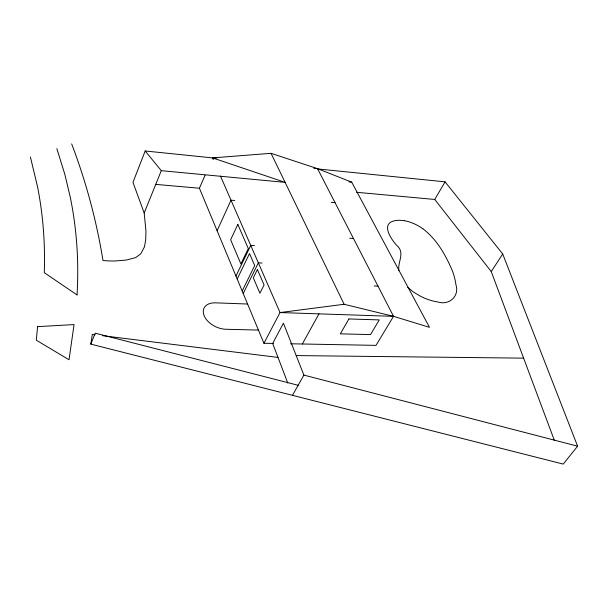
<?xml version="1.0" encoding="UTF-8"?>
<svg xmlns="http://www.w3.org/2000/svg" width="608" height="608" viewBox="0 0 608 608"><rect width="100%" height="100%" fill="white"/><g stroke="black" fill="none" stroke-linecap="round" stroke-linejoin="round"><path stroke-width="0.91" d="M317.726 168.948L445.071 181.845L502.71 253.969L577.6 446.188L563.236 464.094L90.805 344.12L92.325 334.438L95.152 334.788M216.304 158.278L145.183 150.982L132.962 182.37L144.187 212.982L145.966 231.101L145.692 240.107L144.392 246.947L140.79 253.817L135.652 257.594L126.441 260.034L115.11 260.984A85.31 50.867 19.9 0 1 103.003 260.52C96.505 220.727 86.04 181.579 71.66 143.906M90.805 344.12L95.22 333.176L298.14 385.29M144.187 212.982L161.287 170.666L145.183 150.982M273.418 343.452L263.925 343.277L199.424 188.237L205.056 175.233M217.094 230.706L231.01 200.199L234.726 200.511M235.957 276.047L250.739 245.412L254.471 245.655M237.188 279.019L249.516 253.566L254.699 265.552L242.182 291.012M243.223 293.512L258.347 262.846L262.048 263.051M263.925 343.277L280.037 312.565L220.468 176.024M302.343 343.991L318.98 313.865M292.463 395.329L303.901 375.098L283.419 323.198L272.673 343.436L287.766 383.017M356.615 192.288L434.758 199.462L445.071 181.845M213.317 159.63L212.557 157.89L271.046 153.322L317.536 168.659L393.536 316.342L376.002 345.374L290.518 343.771M554.276 440.139L491.249 271.571L502.71 253.969M393.536 316.342L344.12 304.281L280.037 312.565L393.536 316.342L429.476 327.332L351.713 182.164L317.536 168.659L313.781 168.272M296.172 355.581L523.617 358.15M258.43 330.083L225.918 329.27A18.346 11.75 25.5 0 1 204.075 315.544A18.346 11.75 25.5 0 1 215.513 302.845L247.593 304.023M374.209 285.927L377.978 286.102M349.729 238.222L353.468 238.488M331.284 202.32L335.031 202.646M155.428 184.353L199.424 188.237M161.287 170.666L285.106 182.37L212.557 157.89M348.924 181.891L351.713 182.164M102.691 335.715L278 357.413M404.563 220.742L400.178 220.294A29.8 16.059 30.2 0 0 394.926 220.696C380.274 223.455 391.066 239.035 396.568 245.237C405.574 252.586 397.51 261.721 398.84 270.659M303.901 375.098L577.6 446.188M77.064 294.933L44.27 272.673A3610.327 1158.635 -9.2 0 0 37.605 187.044L30.4 156.978M422.818 228.707C436.772 239.248 445.74 255.117 452.428 270.97A111.492 63.065 29 0 1 455.392 281.42A113.012 63.954 28.9 0 1 455.939 284.78C459.724 296.157 449.023 305.649 437.958 301.986A36.503 20.208 31.1 0 1 428.1 299.524A36.997 20.474 31.1 0 1 419.566 295.746L413.22 291.87L407.763 287.462M434.758 199.462L491.249 271.571M271.046 153.322L344.12 304.281M56.833 148.603L64.798 174.215L70.308 197.342A2888.768 1032.855 -8.5 0 1 77.026 294.918M404.556 220.727A26.851 14.448 30.1 0 1 422.788 228.73M37.574 326.633L36.305 340.191L69.023 359.754L74.054 324.581L37.574 326.633M237.834 224.428L230.652 239.788L240.89 263.978L248.307 248.588L237.834 224.428M257.397 269.564L253.316 277.818L259.905 293.208L264.07 284.947L257.397 269.564M348.893 318.957L340.336 333.853L370.53 334.582L379.27 319.907L348.893 318.957"/></g></svg>
